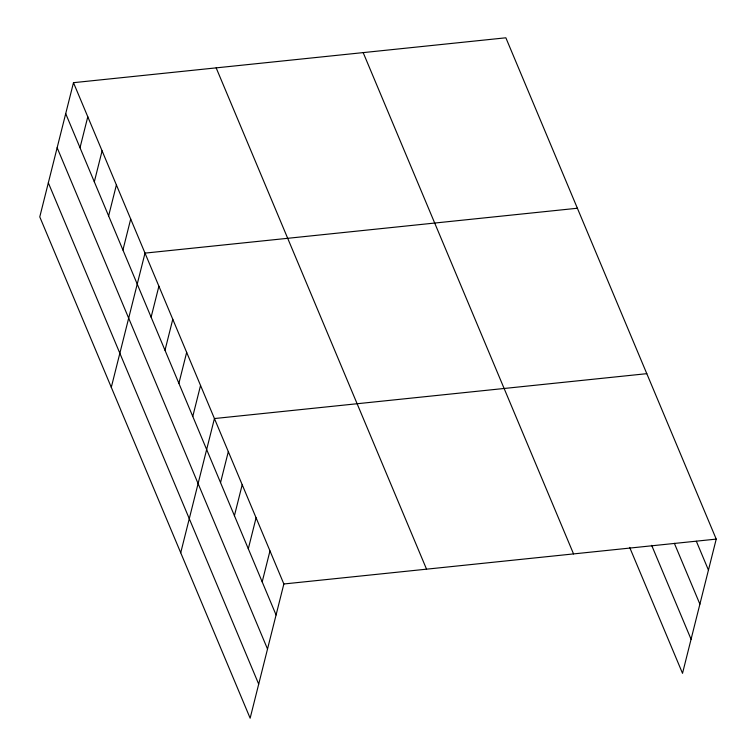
<?xml version="1.0" encoding="UTF-8"?>
<svg xmlns="http://www.w3.org/2000/svg" width="756" height="756" viewBox="0 0 756 756"><rect width="100%" height="100%" fill="white"/><g stroke="black" fill="none" stroke-linecap="round" stroke-linejoin="round"><path stroke-width="1.13" d="M73.483 82.678L39.775 216.896L250.141 718.2L283.859 583.982L73.483 82.678L505.858 37.8L716.225 539.104L682.517 673.322L629.663 547.382M80.013 147.741L87.79 116.764M94.311 181.827L102.098 150.85M108.618 215.914L116.405 184.936M122.926 250.009L130.703 219.032M111.293 387.337L145.01 253.118L577.386 208.24M151.115 317.18L158.892 286.203M164.997 350.264L172.784 319.287M178.888 383.349L186.666 352.372M192.771 416.443L200.548 385.465M180.722 552.768L214.43 418.55L646.805 373.672M220.535 482.611L228.321 451.634M234.426 515.696L242.203 484.719M248.308 548.78L256.086 517.803M262.19 581.865L269.977 550.897M283.859 583.982L716.225 539.104M696.352 541.268L708.448 570.081M674.361 543.318L699.895 604.148M651.663 545.331L691.069 639.255M363.173 52.608L573.549 553.912M216.169 67.87L426.545 569.173M65.706 113.646L276.072 614.959M57.144 147.722L267.52 649.026M48.327 182.82L258.703 684.133"/></g></svg>
